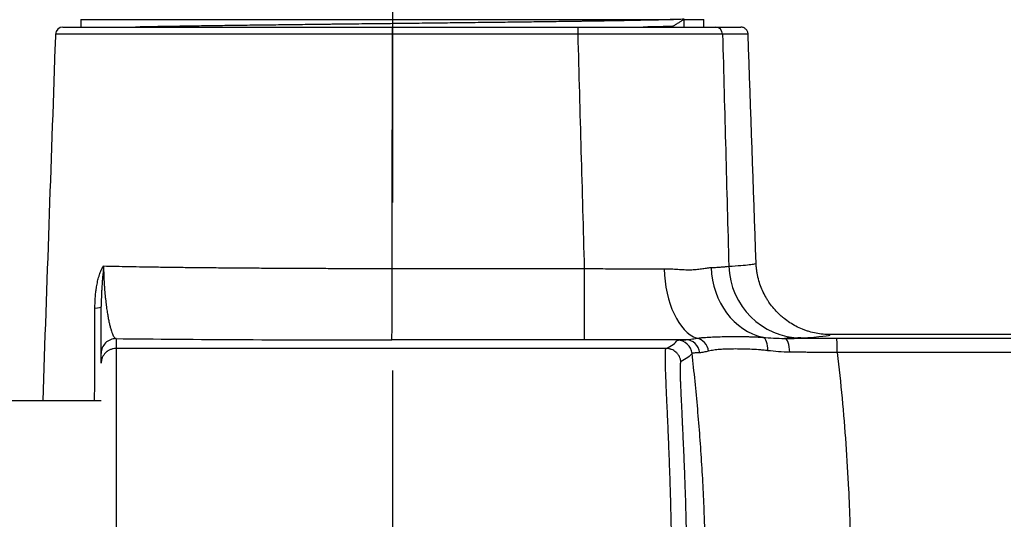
# Model space of a CAD drawing. Extents: x 8886 to 9306, y -19565 to -18971.
# Drawn here: x 9158.68 to 9208.41, y -19375.46 to -19350.18 of the extents above; entities that cross this region are included whole.
import ezdxf

# ---------------------------------------------------------------- set-up
doc = ezdxf.new("R2010")
doc.units = 0
doc.header["$MEASUREMENT"] = 0
doc.linetypes.add('CENTER', pattern=[47.5, 22, -8.5, 8.5, -8.5])
doc.linetypes.add('HIDDEN2', pattern=[4.7625, 3.175, -1.5875])
doc.layers.get('DEFPOINTS').update_dxf_attribs({"linetype": 'CONTINUOUS'})
doc.layers.add('1', color=4, linetype='HIDDEN2', lineweight=13)
doc.layers.add('5', color=2, linetype='CONTINUOUS', lineweight=9)
doc.styles.get("Standard").update_dxf_attribs({"font": ''})
doc.styles.get('Standard').set_extended_font_data('Gulim')
doc.dimstyles.new('STANDARD$0', dxfattribs={"dimtxt": 3.5, "dimasz": 2.5, "dimexe": 0.7, "dimexo": 0.7, "dimgap": 0.5, "dimtad": 3, "dimdec": 4, "dimdsep": 46, "dimtxsty": 'Standard', "dimcen": 0, "dimclrd": 2, "dimclre": 2, "dimclrt": 4, "dimadec": 0, "dimazin": 0, "dimtp": 0.2, "dimtm": 0.1, "dimtfac": 0.5, "dimtdec": 4, "dimtmove": 1, "dimatfit": 3, "dimfxl": 1, "dimtolj": 1, "dimarcsym": 0})

# ---------------------------------------------------------------- blocks, each defined once
blk = doc.blocks.new('*D20')
at = {"layer": '5', "color": 2, "lineweight": -2, "transparency": 16777216}
for p, q in [((9245.681, -19319.042), (9152.453, -19319.042)), ((9153.153, -19324.042), (9153.153, -19387.654)), ((9159.106, -19392.654), (9152.453, -19392.654))]:
    blk.add_line(p, q, dxfattribs=at)
at = {"layer": '5', "color": 2, "transparency": 16777216}
for points in [[(9152.32, -19324.042), (9153.986, -19324.042), (9153.153, -19319.042)], [(9152.32, -19387.654), (9153.986, -19387.654), (9153.153, -19392.654)]]:
    blk.add_solid(points, dxfattribs=at)
at = {"layer": 'DEFPOINTS', "color": 0, "transparency": 16777216}
for p in [(9246.381, -19319.042), (9153.153, -19392.654), (9159.806, -19392.654)]:
    blk.add_point(p, dxfattribs=at)
at = {"layer": '5', "color": 4, "transparency": 16777216, "insert": (9148.646, -19351.039), "char_height": 5, "attachment_point": 5, "rotation": 90, "bg_fill": 3, "box_fill_scale": 1.25, "bg_fill_color": 256, "bg_fill_true_color": 13158600, "bg_fill_transparency": 0}
blk.add_mtext('\\A1;98.2', dxfattribs=at)

msp = doc.modelspace()

# ---------------------------------------------------------------- linework, layer by layer
at = {"layer": '1', "color": 1, "linetype": 'CENTER', "lineweight": 13}
msp.add_line((9177.52, -19337.434), (9177.52, -19420.871), dxfattribs=at)
at = {"layer": '1', "color": 7, "linetype": 'Continuous', "lineweight": 18}
for p, q in [((9161.762, -19350.184), (9191.561, -19350.184)), ((9161.77, -19350.184), (9161.77, -19350.559)), ((9192.27, -19350.184), (9192.262, -19350.184)), ((9192.262, -19350.184), (9192.262, -19350.559)), ((9192.27, -19350.184), (9193.277, -19350.184)), ((9193.27, -19350.559), (9193.27, -19350.184)), ((9160.861, -19350.559), (9177.522, -19350.559)), ((9177.522, -19350.559), (9186.91, -19350.559)), ((9193.852, -19350.559), (9195.133, -19350.559)), ((9222.107, -19366.114), (9199.659, -19366.114)), ((9162.798, -19367.566), (9162.798, -19367.068)), ((9191.364, -19366.816), (9163.548, -19366.816)), ((9162.798, -19369.469), (9157.998, -19369.469))]:
    msp.add_line(p, q, dxfattribs=at)
at = {"layer": '1', "color": 1, "linetype": 'Continuous', "lineweight": 13}
for p, q in [((9186.91, -19350.921), (9186.91, -19350.559)), ((9177.52, -19350.921), (9160.487, -19350.921)), ((9186.91, -19350.921), (9177.52, -19350.921)), ((9195.508, -19350.921), (9194.217, -19350.921)), ((9177.517, -19362.768), (9187.239, -19362.768)), ((9187.239, -19366.386), (9187.239, -19362.768)), ((9163.548, -19366.318), (9163.548, -19366.816)), ((9187.239, -19366.386), (9177.493, -19366.386)), ((9163.548, -19366.816), (9163.548, -19391.952))]:
    msp.add_line(p, q, dxfattribs=at)
at = {"layer": '1', "color": 7, "linetype": 'Continuous', "lineweight": 18}
msp.add_ellipse((9160.861, -19350.934), major_axis=(0, 0.375), ratio=1, start_param=0, end_param=1.53589, dxfattribs=at)
at = {"layer": '1', "color": 1, "linetype": 'Continuous', "lineweight": 13}
for centre, major_axis, ratio, start_param, end_param in [((9193.852, -19350.934), (0, -0.375), 0.974866, 1.605703, 3.141593), ((9198.178, -19362.527), (-0.202, 3.745), 0.973217, 1.553215, 3.086179), ((9193.27, -19362.614), (-0.03, 3.75), 0.536631, 1.610713, 2.951268), ((9196.83, -19362.568), (-0.078, 3.749), 0.853418, 1.594765, 2.937446), ((9160.548, -19364.699), (-2.25, 0), 0.068341, 2.605636, 3.141593), ((9144.173, -19366.114), (-55.486, 0), 0.012733, 2.909956, 3.141173), ((9163.548, -19367.068), (0.75, 0), 0.999919, 1.570796, 3.141593), ((9177.751, -19366.114), (-21.416, 0), 0.012733, 0.845705, 1.558775), ((9191.93, -19367.153), (0.6, -0.45), 0.999873, 0.756591, 2.213793), ((9192.354, -19367.121), (0.028, -0.749), 0.948129, 1.653425, 3.101529), ((9192.849, -19367.037), (0.165, -0.732), 0.887136, 1.492019, 2.788406), ((9196.143, -19366.99), (-0.072, -0.747), 0.477808, 1.700321, 3.021012), ((9197.356, -19367.056), (0.003, -0.75), 0.340781, 1.635709, 3.128049), ((9199.995, -19367.049), (0, -0.75), 0.023734, 1.600951, 3.128856)]:
    msp.add_ellipse(centre, major_axis=major_axis, ratio=ratio, start_param=start_param, end_param=end_param, dxfattribs=at)
at = {"layer": '1', "color": 7, "linetype": 'Continuous', "lineweight": 18}
for points, knots in [([(9191.734, -19350.184), (9191.566, -19350.189), (9191.385, -19350.193), (9191.096, -19350.2), (9190.996, -19350.202), (9190.842, -19350.205), (9190.79, -19350.206), (9190.684, -19350.208), (9190.63, -19350.209), (9190.358, -19350.215), (9190.13, -19350.22), (9189.653, -19350.229), (9189.404, -19350.233), (9188.886, -19350.242), (9188.617, -19350.246), (9188.057, -19350.255), (9187.767, -19350.259), (9187.391, -19350.264), (9187.315, -19350.265), (9187.162, -19350.268), (9187.084, -19350.269), (9186.851, -19350.272), (9186.694, -19350.274), (9186.218, -19350.281), (9185.894, -19350.285), (9185.233, -19350.294), (9184.896, -19350.299), (9184.208, -19350.308), (9183.858, -19350.312), (9183.322, -19350.319), (9183.142, -19350.321), (9182.869, -19350.324), (9182.732, -19350.325), (9182.594, -19350.327), (9182.502, -19350.328), (9182.456, -19350.329), (9182.039, -19350.334), (9181.667, -19350.338), (9180.917, -19350.347), (9180.164, -19350.355), (9179.402, -19350.364), (9178.636, -19350.373), (9178.251, -19350.378), (9177.67, -19350.384), (9177.476, -19350.387), (9177.233, -19350.389), (9177.184, -19350.39), (9177.087, -19350.391), (9176.941, -19350.393), (9176.795, -19350.394), (9176.31, -19350.4), (9175.923, -19350.404), (9175.345, -19350.41), (9175.153, -19350.413), (9174.865, -19350.416), (9174.769, -19350.417), (9174.625, -19350.419), (9174.577, -19350.419), (9174.482, -19350.42), (9174.052, -19350.425), (9173.63, -19350.43), (9172.887, -19350.439), (9172.521, -19350.444), (9171.799, -19350.453), (9171.443, -19350.457), (9170.74, -19350.466), (9170.393, -19350.47), (9169.966, -19350.475), (9169.881, -19350.476), (9169.711, -19350.478), (9169.627, -19350.48), (9169.375, -19350.483), (9169.21, -19350.485), (9168.72, -19350.492), (9168.403, -19350.496), (9167.787, -19350.505), (9167.488, -19350.51), (9166.907, -19350.518), (9166.626, -19350.523), (9166.218, -19350.529), (9166.084, -19350.531), (9165.887, -19350.535), (9165.821, -19350.536), (9165.692, -19350.538), (9165.628, -19350.539), (9165.311, -19350.544), (9165.07, -19350.549), (9164.734, -19350.555), (9164.63, -19350.557), (9164.528, -19350.559)], [0, 0, 0, 0, 0.035127, 0.035127, 0.052691, 0.052691, 0.061473, 0.061473, 0.070254, 0.070254, 0.105381, 0.105381, 0.140509, 0.140509, 0.175636, 0.175636, 0.210763, 0.210763, 0.219545, 0.219545, 0.228327, 0.228327, 0.24589, 0.24589, 0.281017, 0.281017, 0.316144, 0.316144, 0.351272, 0.351272, 0.368835, 0.368835, 0.377617, 0.382008, 0.382008, 0.386399, 0.386399, 0.421526, 0.421526, 0.456653, 0.49178, 0.49178, 0.526907, 0.526907, 0.544471, 0.544471, 0.548862, 0.548862, 0.553253, 0.562035, 0.562035, 0.597162, 0.597162, 0.614725, 0.614725, 0.623507, 0.623507, 0.627898, 0.627898, 0.632289, 0.667416, 0.667416, 0.702543, 0.702543, 0.73767, 0.73767, 0.772798, 0.772798, 0.781579, 0.781579, 0.790361, 0.790361, 0.807925, 0.807925, 0.843052, 0.843052, 0.878179, 0.878179, 0.913306, 0.913306, 0.93087, 0.93087, 0.939652, 0.939652, 0.948433, 0.948433, 0.98356, 0.98356, 1, 1, 1, 1]), ([(9177.52, -19350.921), (9177.52, -19350.897), (9177.52, -19350.873), (9177.52, -19350.838), (9177.52, -19350.827), (9177.52, -19350.804), (9177.52, -19350.793), (9177.52, -19350.76), (9177.52, -19350.739), (9177.52, -19350.71), (9177.52, -19350.7), (9177.52, -19350.682), (9177.52, -19350.673), (9177.52, -19350.648), (9177.521, -19350.633), (9177.521, -19350.613), (9177.521, -19350.607), (9177.521, -19350.596), (9177.521, -19350.591), (9177.521, -19350.578), (9177.521, -19350.571), (9177.522, -19350.564), (9177.522, -19350.562), (9177.522, -19350.56), (9177.522, -19350.559), (9177.522, -19350.559)], [0, 0, 0, 0, 0.125, 0.125, 0.1875, 0.1875, 0.25, 0.25, 0.375, 0.375, 0.4375, 0.4375, 0.5, 0.5, 0.625, 0.625, 0.6875, 0.6875, 0.75, 0.75, 0.875, 0.875, 0.9375, 0.9375, 1, 1, 1, 1]), ([(9186.91, -19350.559), (9187.112, -19350.559), (9187.312, -19350.559), (9187.709, -19350.559), (9188.104, -19350.559), (9188.493, -19350.559), (9188.88, -19350.559), (9189.071, -19350.559), (9189.357, -19350.559), (9189.451, -19350.559), (9189.637, -19350.559), (9189.729, -19350.559), (9190.002, -19350.559), (9190.358, -19350.559), (9190.698, -19350.559), (9191.03, -19350.559), (9191.191, -19350.559), (9191.388, -19350.559), (9191.428, -19350.559), (9191.505, -19350.559), (9191.619, -19350.559), (9191.73, -19350.559), (9191.948, -19350.559), (9192.225, -19350.559), (9192.478, -19350.559), (9192.718, -19350.559), (9192.831, -19350.559), (9192.965, -19350.559), (9192.992, -19350.559), (9193.043, -19350.559), (9193.119, -19350.559), (9193.191, -19350.559), (9193.328, -19350.559), (9193.496, -19350.559), (9193.633, -19350.559), (9193.754, -19350.559), (9193.807, -19350.559), (9193.852, -19350.559)], [0, 0, 0, 0, 0.0625, 0.0625, 0.125, 0.1875, 0.1875, 0.25, 0.25, 0.28125, 0.28125, 0.3125, 0.3125, 0.375, 0.4375, 0.4375, 0.5, 0.5, 0.515625, 0.515625, 0.53125, 0.5625, 0.5625, 0.625, 0.6875, 0.6875, 0.75, 0.75, 0.765625, 0.765625, 0.78125, 0.8125, 0.8125, 0.875, 0.9375, 0.9375, 1, 1, 1, 1]), ([(9191.692, -19350.521), (9191.621, -19350.523), (9191.546, -19350.526), (9191.428, -19350.529), (9191.388, -19350.53), (9191.305, -19350.533), (9191.263, -19350.534), (9191.048, -19350.54), (9190.863, -19350.544), (9190.518, -19350.552), (9190.364, -19350.556), (9190.202, -19350.559)], [0, 0, 0, 0, 0.182482, 0.182482, 0.273723, 0.273723, 0.364964, 0.364964, 0.729927, 0.729927, 1, 1, 1, 1]), ([(9195.508, -19350.921), (9195.507, -19350.897), (9195.504, -19350.873), (9195.493, -19350.827), (9195.485, -19350.804), (9195.466, -19350.76), (9195.454, -19350.739), (9195.426, -19350.7), (9195.411, -19350.681), (9195.376, -19350.648), (9195.357, -19350.633), (9195.317, -19350.607), (9195.296, -19350.596), (9195.251, -19350.578), (9195.228, -19350.571), (9195.181, -19350.562), (9195.157, -19350.559), (9195.133, -19350.559)], [0, 0, 0, 0, 0.125, 0.125, 0.25, 0.25, 0.375, 0.375, 0.5, 0.5, 0.625, 0.625, 0.75, 0.75, 0.875, 0.875, 1, 1, 1, 1]), ([(9160.487, -19350.921), (9160.478, -19351.161), (9160.47, -19351.4), (9160.254, -19357.583), (9160.047, -19363.526), (9159.839, -19369.469)], [0, 0, 0, 0, 0.038713, 0.038713, 1, 1, 1, 1]), ([(9199.659, -19366.114), (9199.538, -19366.114), (9199.418, -19366.108), (9199.18, -19366.085), (9198.944, -19366.051), (9198.711, -19365.994), (9198.538, -19365.943), (9198.481, -19365.925), (9198.367, -19365.885), (9198.31, -19365.864), (9198.143, -19365.796), (9197.926, -19365.696), (9197.72, -19365.576), (9197.519, -19365.446), (9197.421, -19365.375), (9197.303, -19365.281), (9197.279, -19365.262), (9197.233, -19365.224), (9197.164, -19365.165), (9197.098, -19365.104), (9196.969, -19364.979), (9196.805, -19364.805), (9196.659, -19364.616), (9196.555, -19364.469), (9196.522, -19364.419), (9196.473, -19364.342), (9196.457, -19364.316), (9196.426, -19364.265), (9196.411, -19364.238), (9196.337, -19364.108), (9196.229, -19363.894), (9196.143, -19363.672), (9196.067, -19363.445), (9196.034, -19363.329), (9196, -19363.182), (9195.993, -19363.152), (9195.981, -19363.093), (9195.964, -19363.004), (9195.94, -19362.855), (9195.927, -19362.735), (9195.92, -19362.645), (9195.917, -19362.607), (9195.915, -19362.57), (9195.914, -19362.554), (9195.914, -19362.547), (9195.913, -19362.525), (9195.912, -19362.51), (9195.912, -19362.495)], [0, 0, 0, 0, 0.0625, 0.0625, 0.125, 0.1875, 0.1875, 0.21875, 0.21875, 0.25, 0.25, 0.3125, 0.375, 0.375, 0.4375, 0.4375, 0.453125, 0.453125, 0.46875, 0.5, 0.5, 0.5625, 0.625, 0.625, 0.65625, 0.65625, 0.671875, 0.671875, 0.6875, 0.6875, 0.75, 0.8125, 0.8125, 0.875, 0.875, 0.890625, 0.890625, 0.90625, 0.9375, 0.96875, 0.96875, 0.984375, 0.988281, 0.988281, 0.992187, 0.992187, 1, 1, 1, 1]), ([(9177.493, -19366.386), (9177.493, -19366.386), (9177.494, -19366.385), (9177.494, -19366.384), (9177.494, -19366.384), (9177.494, -19366.384), (9177.494, -19366.383), (9177.494, -19366.382), (9177.494, -19366.381), (9177.495, -19366.376), (9177.495, -19366.366), (9177.496, -19366.347), (9177.497, -19366.331), (9177.497, -19366.321), (9177.497, -19366.315), (9177.498, -19366.285), (9177.499, -19366.255), (9177.5, -19366.185), (9177.502, -19366.105), (9177.503, -19366.003), (9177.504, -19365.933), (9177.504, -19365.919), (9177.504, -19365.889), (9177.505, -19365.874), (9177.505, -19365.828), (9177.505, -19365.796), (9177.506, -19365.698), (9177.508, -19365.558), (9177.509, -19365.4), (9177.51, -19365.276), (9177.51, -19365.212), (9177.51, -19365.145), (9177.511, -19365.1), (9177.511, -19365.078), (9177.511, -19364.963), (9177.512, -19364.869), (9177.513, -19364.674), (9177.514, -19364.473), (9177.514, -19364.26), (9177.515, -19364.124), (9177.515, -19364.096), (9177.515, -19364.041), (9177.515, -19364.013), (9177.515, -19363.929), (9177.515, -19363.873), (9177.516, -19363.703), (9177.516, -19363.475), (9177.516, -19363.242), (9177.517, -19363.006), (9177.517, -19362.888), (9177.517, -19362.768)], [0, 0, 0, 0, 0.015625, 0.015625, 0.017578, 0.017578, 0.019531, 0.023437, 0.03125, 0.03125, 0.0625, 0.09375, 0.109375, 0.109375, 0.125, 0.125, 0.1875, 0.1875, 0.25, 0.3125, 0.3125, 0.328125, 0.328125, 0.34375, 0.34375, 0.375, 0.375, 0.4375, 0.5, 0.5, 0.53125, 0.546875, 0.546875, 0.5625, 0.5625, 0.625, 0.625, 0.6875, 0.75, 0.75, 0.765625, 0.765625, 0.78125, 0.78125, 0.8125, 0.8125, 0.875, 0.9375, 0.9375, 1, 1, 1, 1]), ([(9162.798, -19367.068), (9162.798, -19367.064), (9162.798, -19367.048), (9162.798, -19366.989), (9162.798, -19366.906), (9162.798, -19366.777), (9162.798, -19366.662), (9162.798, -19366.621), (9162.798, -19366.555), (9162.798, -19366.532), (9162.798, -19366.485), (9162.798, -19366.461), (9162.798, -19366.337), (9162.798, -19366.227), (9162.798, -19366.047), (9162.798, -19365.984), (9162.798, -19365.853), (9162.798, -19365.784), (9162.798, -19365.642), (9162.798, -19365.567), (9162.798, -19365.412), (9162.798, -19365.331), (9162.798, -19365.205), (9162.798, -19365.162), (9162.798, -19365.096), (9162.798, -19365.074), (9162.798, -19365.029), (9162.798, -19365.006), (9162.798, -19364.892), (9162.798, -19364.797), (9162.798, -19364.699)], [0, 0, 0, 0, 0.125, 0.125, 0.25, 0.375, 0.375, 0.4375, 0.4375, 0.46875, 0.46875, 0.5, 0.5, 0.625, 0.625, 0.6875, 0.6875, 0.75, 0.75, 0.8125, 0.8125, 0.875, 0.875, 0.90625, 0.90625, 0.921875, 0.921875, 0.9375, 0.9375, 1, 1, 1, 1]), ([(9199.995, -19366.299), (9206.493, -19366.297), (9212.991, -19366.295), (9225.987, -19366.292), (9232.485, -19366.29), (9242.232, -19366.287), (9245.481, -19366.286), (9250.355, -19366.284), (9251.979, -19366.284), (9254.01, -19366.283), (9254.416, -19366.283), (9255.025, -19366.283), (9255.228, -19366.283), (9255.634, -19366.283), (9256.04, -19366.282), (9256.548, -19366.282), (9256.853, -19366.282), (9257.056, -19366.282), (9257.157, -19366.282), (9257.665, -19366.282), (9258.071, -19366.282), (9258.679, -19366.281), (9258.882, -19366.281), (9259.185, -19366.281), (9259.287, -19366.281), (9259.489, -19366.28), (9259.59, -19366.28), (9259.893, -19366.279), (9260.095, -19366.279), (9260.398, -19366.278), (9260.499, -19366.278), (9260.699, -19366.277), (9260.799, -19366.277), (9261.097, -19366.276), (9261.294, -19366.275), (9261.685, -19366.274), (9261.878, -19366.273), (9262.453, -19366.27), (9262.83, -19366.268), (9263.569, -19366.264), (9263.931, -19366.261), (9264.331, -19366.258), (9264.375, -19366.258), (9264.464, -19366.257), (9264.508, -19366.257), (9264.639, -19366.256), (9264.9, -19366.254), (9265.153, -19366.252), (9265.65, -19366.247), (9265.968, -19366.244), (9266.579, -19366.237), (9266.872, -19366.233), (9267.292, -19366.228), (9267.428, -19366.226), (9267.629, -19366.223), (9267.695, -19366.222), (9267.793, -19366.22), (9267.825, -19366.22), (9267.889, -19366.219), (9268.176, -19366.214), (9268.442, -19366.209), (9268.882, -19366.2), (9269.087, -19366.196), (9269.463, -19366.187), (9269.634, -19366.182), (9269.828, -19366.176), (9269.884, -19366.174), (9269.938, -19366.172), (9269.974, -19366.171), (9269.991, -19366.17), (9270.077, -19366.167), (9270.14, -19366.165), (9270.317, -19366.157), (9270.514, -19366.147), (9270.636, -19366.137), (9270.697, -19366.129), (9270.712, -19366.127), (9270.724, -19366.125)], [0, 0, 0, 0, 0.252119, 0.252119, 0.504239, 0.504239, 0.630298, 0.630298, 0.693328, 0.693328, 0.709086, 0.709086, 0.716965, 0.716965, 0.724843, 0.732722, 0.736661, 0.736661, 0.740601, 0.740601, 0.756358, 0.756358, 0.764237, 0.764237, 0.768176, 0.768176, 0.772116, 0.772116, 0.779994, 0.779994, 0.783934, 0.783934, 0.787873, 0.787873, 0.795752, 0.795752, 0.803631, 0.803631, 0.819388, 0.819388, 0.835145, 0.835145, 0.837115, 0.837115, 0.839085, 0.839085, 0.843024, 0.850903, 0.850903, 0.86666, 0.86666, 0.882418, 0.882418, 0.890297, 0.890297, 0.894236, 0.894236, 0.896206, 0.896206, 0.898175, 0.913933, 0.913933, 0.92969, 0.92969, 0.945448, 0.945448, 0.949387, 0.951357, 0.951357, 0.953326, 0.953326, 0.961205, 0.961205, 0.976963, 0.99272, 0.99272, 1, 1, 1, 1]), ([(9192.354, -19366.371), (9191.962, -19366.373), (9191.558, -19366.376), (9191.089, -19366.378), (9191.036, -19366.378), (9190.931, -19366.379), (9190.879, -19366.379), (9190.72, -19366.379), (9190.614, -19366.38), (9190.295, -19366.381), (9190.081, -19366.382), (9189.437, -19366.384), (9189.003, -19366.385), (9188.127, -19366.386), (9187.685, -19366.386), (9187.239, -19366.386)], [0, 0, 0, 0, 0.25, 0.25, 0.28125, 0.28125, 0.3125, 0.3125, 0.375, 0.375, 0.5, 0.5, 0.75, 0.75, 1, 1, 1, 1]), ([(9196.257, -19366.253), (9196.433, -19366.268), (9196.612, -19366.282), (9196.978, -19366.301), (9197.165, -19366.307), (9197.356, -19366.306)], [0, 0, 0, 0, 0.5, 0.5, 1, 1, 1, 1]), ([(9197.356, -19366.306), (9197.569, -19366.305), (9197.784, -19366.304), (9198.217, -19366.302), (9198.654, -19366.301), (9199.097, -19366.3), (9199.544, -19366.3), (9199.769, -19366.299), (9199.995, -19366.299)], [0, 0, 0, 0, 0.25, 0.25, 0.5, 0.75, 0.75, 1, 1, 1, 1]), ([(9163.548, -19366.816), (9163.498, -19366.816), (9163.449, -19366.821), (9163.378, -19366.835), (9163.354, -19366.841), (9163.307, -19366.855), (9163.283, -19366.864), (9163.215, -19366.892), (9163.172, -19366.915), (9163.121, -19366.949), (9163.111, -19366.956), (9163.091, -19366.971), (9163.082, -19366.978), (9163.053, -19367.002), (9163.035, -19367.018), (9162.983, -19367.07), (9162.952, -19367.108), (9162.917, -19367.159), (9162.911, -19367.17), (9162.898, -19367.191), (9162.88, -19367.223), (9162.854, -19367.278), (9162.837, -19367.324), (9162.827, -19367.359), (9162.823, -19367.371), (9162.817, -19367.395), (9162.815, -19367.407), (9162.807, -19367.444), (9162.804, -19367.468), (9162.801, -19367.499), (9162.8, -19367.505), (9162.799, -19367.517), (9162.799, -19367.523), (9162.798, -19367.542), (9162.798, -19367.554), (9162.798, -19367.566)], [0, 0, 0, 0, 0.125, 0.125, 0.1875, 0.1875, 0.25, 0.25, 0.375, 0.375, 0.40625, 0.40625, 0.4375, 0.4375, 0.5, 0.5, 0.625, 0.625, 0.65625, 0.65625, 0.6875, 0.75, 0.8125, 0.8125, 0.84375, 0.84375, 0.875, 0.875, 0.9375, 0.9375, 0.953125, 0.953125, 0.96875, 0.96875, 1, 1, 1, 1]), ([(9192.109, -19367.484), (9192.108, -19367.473), (9192.106, -19367.462), (9192.103, -19367.439), (9192.101, -19367.428), (9192.096, -19367.405), (9192.094, -19367.394), (9192.088, -19367.372), (9192.085, -19367.361), (9192.069, -19367.306), (9192.052, -19367.264), (9192.026, -19367.213), (9192.02, -19367.203), (9192.009, -19367.183), (9192.003, -19367.173), (9191.984, -19367.144), (9191.971, -19367.126), (9191.929, -19367.072), (9191.898, -19367.038), (9191.856, -19367), (9191.847, -19366.993), (9191.829, -19366.978), (9191.82, -19366.971), (9191.793, -19366.95), (9191.774, -19366.938), (9191.716, -19366.902), (9191.675, -19366.882), (9191.621, -19366.862), (9191.61, -19366.858), (9191.589, -19366.851), (9191.578, -19366.847), (9191.545, -19366.838), (9191.523, -19366.833), (9191.456, -19366.82), (9191.41, -19366.816), (9191.364, -19366.816)], [0, 0, 0, 0, 0.03125, 0.03125, 0.0625, 0.0625, 0.09375, 0.09375, 0.125, 0.125, 0.25, 0.25, 0.28125, 0.28125, 0.3125, 0.3125, 0.375, 0.375, 0.5, 0.5, 0.53125, 0.53125, 0.5625, 0.5625, 0.625, 0.625, 0.75, 0.75, 0.78125, 0.78125, 0.8125, 0.8125, 0.875, 0.875, 1, 1, 1, 1])]:
    msp.add_open_spline(points, degree=3, knots=knots, dxfattribs=at)
for points, degree in [([(9192.27, -19350.165), (9192.167, -19350.168), (9191.946, -19350.175), (9191.694, -19350.181), (9191.561, -19350.184)], 3), ([(9191.561, -19350.184), (9191.62, -19350.184), (9191.678, -19350.184), (9191.734, -19350.184)], 3), ([(9191.692, -19350.521), (9192.27, -19350.165)], 1), ([(9177.517, -19362.768), (9177.518, -19358.819), (9177.519, -19354.87), (9177.52, -19350.921)], 3), ([(9195.912, -19362.495), (9195.777, -19358.637), (9195.642, -19354.779), (9195.508, -19350.921)], 3), ([(9191.364, -19366.816), (9191.364, -19366.816), (9191.364, -19366.816), (9191.364, -19366.816)], 3)]:
    msp.add_open_spline(points, degree=degree, dxfattribs=at)
at = {"layer": '1', "color": 1, "linetype": 'Continuous', "lineweight": 13}
for points, knots in [([(9194.217, -19350.921), (9194.17, -19350.921), (9194.114, -19350.921), (9193.987, -19350.92), (9193.843, -19350.92), (9193.667, -19350.919), (9193.523, -19350.919), (9193.473, -19350.919), (9193.395, -19350.919), (9193.368, -19350.919), (9193.314, -19350.919), (9193.286, -19350.919), (9193.145, -19350.918), (9193.026, -19350.918), (9192.774, -19350.918), (9192.509, -19350.918), (9192.217, -19350.918), (9191.989, -19350.918), (9191.911, -19350.918), (9191.752, -19350.918), (9191.671, -19350.918), (9191.423, -19350.918), (9191.253, -19350.918), (9190.905, -19350.918), (9190.548, -19350.918), (9190.174, -19350.918), (9189.791, -19350.918), (9189.596, -19350.918), (9189.196, -19350.919), (9188.994, -19350.919), (9188.737, -19350.919), (9188.686, -19350.919), (9188.583, -19350.919), (9188.428, -19350.919), (9188.273, -19350.92), (9187.961, -19350.92), (9187.544, -19350.92), (9187.122, -19350.921), (9186.91, -19350.921)], [0, 0, 0, 0, 0.0625, 0.0625, 0.125, 0.1875, 0.1875, 0.21875, 0.21875, 0.234375, 0.234375, 0.25, 0.25, 0.3125, 0.3125, 0.375, 0.4375, 0.4375, 0.46875, 0.46875, 0.5, 0.5, 0.5625, 0.5625, 0.625, 0.6875, 0.6875, 0.75, 0.75, 0.8125, 0.8125, 0.828125, 0.828125, 0.84375, 0.875, 0.875, 0.9375, 1, 1, 1, 1]), ([(9162.482, -19364.778), (9162.482, -19364.681), (9162.484, -19364.584), (9162.492, -19364.39), (9162.498, -19364.294), (9162.513, -19364.102), (9162.522, -19364.006), (9162.537, -19363.886), (9162.54, -19363.862), (9162.547, -19363.815), (9162.55, -19363.791), (9162.561, -19363.72), (9162.569, -19363.673), (9162.593, -19363.533), (9162.612, -19363.442), (9162.645, -19363.308), (9162.657, -19363.263), (9162.675, -19363.198), (9162.682, -19363.176), (9162.695, -19363.133), (9162.702, -19363.112), (9162.737, -19363.006), (9162.768, -19362.926), (9162.82, -19362.813), (9162.838, -19362.777), (9162.867, -19362.725), (9162.882, -19362.7), (9162.9, -19362.671), (9162.909, -19362.657), (9162.913, -19362.651), (9162.915, -19362.648), (9162.916, -19362.647), (9162.917, -19362.645), (9162.918, -19362.644), (9162.919, -19362.643)], [0, 0, 0, 0, 0.125, 0.125, 0.25, 0.25, 0.375, 0.375, 0.40625, 0.40625, 0.4375, 0.4375, 0.5, 0.5, 0.625, 0.625, 0.6875, 0.6875, 0.71875, 0.71875, 0.75, 0.75, 0.875, 0.875, 0.9375, 0.9375, 0.96875, 0.984375, 0.992188, 0.996094, 0.996094, 0.998047, 0.998047, 1, 1, 1, 1]), ([(9162.919, -19362.643), (9162.918, -19362.649), (9162.918, -19362.654), (9162.917, -19362.666), (9162.915, -19362.683), (9162.912, -19362.722), (9162.909, -19362.756), (9162.903, -19362.824), (9162.899, -19362.869), (9162.888, -19363.004), (9162.88, -19363.094), (9162.868, -19363.228), (9162.865, -19363.273), (9162.857, -19363.362), (9162.854, -19363.406), (9162.843, -19363.539), (9162.837, -19363.627), (9162.826, -19363.8), (9162.821, -19363.885), (9162.814, -19364.013), (9162.812, -19364.055), (9162.809, -19364.138), (9162.807, -19364.18), (9162.8, -19364.385), (9162.798, -19364.545), (9162.798, -19364.699)], [0, 0, 0, 0, 0.007812, 0.007812, 0.015625, 0.03125, 0.0625, 0.0625, 0.125, 0.125, 0.25, 0.25, 0.3125, 0.3125, 0.375, 0.375, 0.5, 0.5, 0.625, 0.625, 0.6875, 0.6875, 0.75, 0.75, 1, 1, 1, 1]), ([(9162.919, -19362.643), (9163.117, -19362.648), (9163.53, -19362.657), (9164.199, -19362.67), (9164.918, -19362.683), (9165.686, -19362.694), (9166.231, -19362.702), (9166.582, -19362.706), (9166.653, -19362.707), (9166.76, -19362.709), (9166.796, -19362.709), (9166.868, -19362.71), (9167.047, -19362.712), (9167.229, -19362.714), (9167.67, -19362.719), (9168.268, -19362.725), (9169.198, -19362.734), (9170.159, -19362.741), (9170.821, -19362.746), (9171.326, -19362.749), (9171.58, -19362.751), (9171.838, -19362.752), (9172.01, -19362.753), (9172.097, -19362.753), (9172.529, -19362.756), (9172.877, -19362.757), (9173.577, -19362.76), (9174.28, -19362.763), (9175.347, -19362.765), (9176.066, -19362.767), (9176.788, -19362.767), (9177.152, -19362.768), (9177.517, -19362.768)], [0, 0, 0, 0, 0.0625, 0.125, 0.1875, 0.25, 0.3125, 0.3125, 0.328125, 0.328125, 0.335937, 0.335937, 0.34375, 0.375, 0.375, 0.4375, 0.5, 0.5625, 0.625, 0.625, 0.65625, 0.671875, 0.671875, 0.6875, 0.6875, 0.75, 0.75, 0.8125, 0.875, 0.9375, 0.9375, 1, 1, 1, 1]), ([(9162.919, -19362.643), (9162.919, -19362.727), (9162.921, -19362.809), (9162.923, -19362.931), (9162.925, -19362.991), (9162.927, -19363.051), (9162.928, -19363.091), (9162.929, -19363.111), (9162.932, -19363.209), (9162.936, -19363.285), (9162.943, -19363.432), (9162.947, -19363.504), (9162.956, -19363.644), (9162.96, -19363.712), (9162.968, -19363.812), (9162.97, -19363.844), (9162.976, -19363.909), (9162.978, -19363.941), (9162.986, -19364.036), (9162.992, -19364.096), (9163.004, -19364.215), (9163.01, -19364.272), (9163.028, -19364.439), (9163.041, -19364.545), (9163.057, -19364.67), (9163.061, -19364.695), (9163.068, -19364.744), (9163.078, -19364.816), (9163.088, -19364.885), (9163.109, -19365.018), (9163.123, -19365.102), (9163.152, -19365.262), (9163.166, -19365.337), (9163.196, -19365.479), (9163.211, -19365.545), (9163.241, -19365.671), (9163.256, -19365.73), (9163.279, -19365.813), (9163.287, -19365.84), (9163.299, -19365.878), (9163.302, -19365.891), (9163.31, -19365.915), (9163.33, -19365.975), (9163.349, -19366.029), (9163.38, -19366.106), (9163.411, -19366.174), (9163.441, -19366.226), (9163.472, -19366.268), (9163.487, -19366.285), (9163.517, -19366.309), (9163.533, -19366.316), (9163.548, -19366.318)], [0, 0, 0, 0, 0.03125, 0.03125, 0.046875, 0.054687, 0.054687, 0.0625, 0.0625, 0.09375, 0.09375, 0.125, 0.125, 0.15625, 0.15625, 0.171875, 0.171875, 0.1875, 0.1875, 0.21875, 0.21875, 0.25, 0.25, 0.3125, 0.3125, 0.328125, 0.328125, 0.34375, 0.375, 0.375, 0.4375, 0.4375, 0.5, 0.5, 0.5625, 0.5625, 0.625, 0.625, 0.65625, 0.65625, 0.671875, 0.671875, 0.6875, 0.75, 0.75, 0.8125, 0.875, 0.875, 0.9375, 0.9375, 1, 1, 1, 1]), ([(9193.633, -19362.725), (9193.736, -19362.72), (9193.833, -19362.715), (9194.011, -19362.705), (9194.175, -19362.694), (9194.31, -19362.682), (9194.431, -19362.67), (9194.485, -19362.664), (9194.53, -19362.657)], [0, 0, 0, 0, 0.25, 0.25, 0.5, 0.75, 0.75, 1, 1, 1, 1]), ([(9194.53, -19362.657), (9194.76, -19362.644), (9195.163, -19362.617), (9195.451, -19362.59), (9195.624, -19362.57), (9195.674, -19362.563), (9195.761, -19362.55), (9195.797, -19362.543), (9195.884, -19362.522), (9195.912, -19362.509), (9195.912, -19362.495)], [0, 0, 0, 0, 0.25, 0.5, 0.5, 0.625, 0.625, 0.75, 0.75, 1, 1, 1, 1]), ([(9187.239, -19362.768), (9187.417, -19362.77), (9187.772, -19362.775), (9188.299, -19362.78), (9188.819, -19362.784), (9189.162, -19362.785), (9189.418, -19362.786), (9189.503, -19362.786), (9189.63, -19362.786), (9189.672, -19362.786), (9189.756, -19362.786), (9189.966, -19362.787), (9190.334, -19362.786), (9190.807, -19362.784), (9191.111, -19362.782), (9191.26, -19362.78)], [0, 0, 0, 0, 0.125, 0.25, 0.375, 0.5, 0.5, 0.5625, 0.5625, 0.59375, 0.59375, 0.625, 0.75, 0.875, 1, 1, 1, 1]), ([(9191.26, -19362.78), (9191.381, -19362.779), (9191.499, -19362.783), (9191.73, -19362.796), (9191.843, -19362.804), (9192.064, -19362.819), (9192.172, -19362.826), (9192.33, -19362.832), (9192.434, -19362.835), (9192.586, -19362.834), (9192.685, -19362.83), (9192.782, -19362.824), (9192.83, -19362.821), (9192.971, -19362.808), (9193.061, -19362.796), (9193.235, -19362.772), (9193.319, -19362.759), (9193.48, -19362.737), (9193.558, -19362.728), (9193.633, -19362.725)], [0, 0, 0, 0, 0.125, 0.125, 0.25, 0.25, 0.375, 0.375, 0.4375, 0.5, 0.5625, 0.5625, 0.625, 0.625, 0.75, 0.75, 0.875, 0.875, 1, 1, 1, 1]), ([(9191.93, -19366.403), (9191.932, -19366.4), (9191.943, -19366.397), (9191.98, -19366.392), (9192.035, -19366.387), (9192.122, -19366.381), (9192.225, -19366.376), (9192.285, -19366.373), (9192.354, -19366.371)], [0, 0, 0, 0, 0.25, 0.25, 0.5, 0.75, 0.75, 1, 1, 1, 1]), ([(9192.354, -19366.371), (9192.436, -19366.368), (9192.524, -19366.36), (9192.712, -19366.334), (9192.813, -19366.318), (9192.919, -19366.3)], [0, 0, 0, 0, 0.5, 0.5, 1, 1, 1, 1]), ([(9192.919, -19366.3), (9192.975, -19366.291), (9193.031, -19366.284), (9193.144, -19366.272), (9193.201, -19366.266), (9193.376, -19366.252), (9193.495, -19366.244), (9193.742, -19366.231), (9193.869, -19366.227), (9194.131, -19366.219), (9194.401, -19366.213), (9194.688, -19366.211), (9194.983, -19366.211), (9195.135, -19366.211), (9195.33, -19366.214), (9195.369, -19366.215), (9195.447, -19366.216), (9195.487, -19366.217), (9195.606, -19366.22), (9195.686, -19366.223), (9195.848, -19366.229), (9195.929, -19366.232), (9196.093, -19366.241), (9196.175, -19366.247), (9196.257, -19366.253)], [0, 0, 0, 0, 0.0625, 0.0625, 0.125, 0.125, 0.25, 0.25, 0.375, 0.375, 0.5, 0.625, 0.625, 0.75, 0.75, 0.78125, 0.78125, 0.8125, 0.8125, 0.875, 0.875, 0.9375, 0.9375, 1, 1, 1, 1]), ([(9198.178, -19366.276), (9198.082, -19366.281), (9197.966, -19366.286), (9197.692, -19366.296), (9197.534, -19366.301), (9197.356, -19366.306)], [0, 0, 0, 0, 0.5, 0.5, 1, 1, 1, 1]), ([(9191.364, -19391.952), (9191.353, -19391.953), (9191.345, -19391.932), (9191.337, -19391.881), (9191.335, -19391.87), (9191.333, -19391.844), (9191.329, -19391.803), (9191.327, -19391.75), (9191.323, -19391.629), (9191.323, -19391.529), (9191.325, -19391.291), (9191.328, -19391.153), (9191.335, -19390.917), (9191.338, -19390.833), (9191.342, -19390.723), (9191.343, -19390.7), (9191.344, -19390.655), (9191.347, -19390.586), (9191.35, -19390.514), (9191.359, -19390.271), (9191.368, -19390.06), (9191.388, -19389.605), (9191.399, -19389.361), (9191.423, -19388.841), (9191.435, -19388.565), (9191.461, -19387.978), (9191.474, -19387.673), (9191.5, -19387.039), (9191.513, -19386.71), (9191.539, -19386.03), (9191.551, -19385.678), (9191.566, -19385.224), (9191.57, -19385.086), (9191.575, -19384.947), (9191.578, -19384.854), (9191.579, -19384.807), (9191.586, -19384.573), (9191.591, -19384.385), (9191.607, -19383.814), (9191.616, -19383.428), (9191.632, -19382.645), (9191.639, -19382.248), (9191.648, -19381.644), (9191.65, -19381.442), (9191.654, -19381.136), (9191.655, -19381.033), (9191.656, -19380.828), (9191.657, -19380.725), (9191.661, -19380.209), (9191.664, -19379.384), (9191.661, -19378.559), (9191.657, -19378.043), (9191.656, -19377.94), (9191.655, -19377.735), (9191.652, -19377.427), (9191.648, -19377.123), (9191.639, -19376.519), (9191.632, -19376.123), (9191.616, -19375.34), (9191.607, -19374.954), (9191.591, -19374.383), (9191.586, -19374.194), (9191.579, -19373.96), (9191.578, -19373.913), (9191.575, -19373.82), (9191.57, -19373.681), (9191.566, -19373.544), (9191.551, -19373.09), (9191.539, -19372.738), (9191.513, -19372.058), (9191.5, -19371.729), (9191.481, -19371.254), (9191.474, -19371.098), (9191.461, -19370.793), (9191.454, -19370.643), (9191.435, -19370.203), (9191.423, -19369.927), (9191.399, -19369.407), (9191.388, -19369.163), (9191.368, -19368.708), (9191.359, -19368.497), (9191.35, -19368.254), (9191.347, -19368.183), (9191.344, -19368.114), (9191.343, -19368.068), (9191.342, -19368.046), (9191.338, -19367.935), (9191.335, -19367.851), (9191.328, -19367.615), (9191.325, -19367.477), (9191.323, -19367.239), (9191.323, -19367.14), (9191.327, -19367.019), (9191.328, -19366.984), (9191.332, -19366.938), (9191.333, -19366.924), (9191.335, -19366.899), (9191.337, -19366.887), (9191.345, -19366.836), (9191.353, -19366.816), (9191.364, -19366.816)], [0, 0, 0, 0, 0.03125, 0.03125, 0.039063, 0.039063, 0.046875, 0.0625, 0.0625, 0.09375, 0.09375, 0.125, 0.125, 0.140625, 0.140625, 0.144531, 0.144531, 0.148438, 0.15625, 0.15625, 0.1875, 0.1875, 0.21875, 0.21875, 0.25, 0.25, 0.28125, 0.28125, 0.3125, 0.3125, 0.34375, 0.34375, 0.351563, 0.355469, 0.355469, 0.359375, 0.359375, 0.375, 0.375, 0.40625, 0.40625, 0.4375, 0.4375, 0.453125, 0.453125, 0.460938, 0.460938, 0.46875, 0.46875, 0.5, 0.53125, 0.53125, 0.539063, 0.539063, 0.546875, 0.5625, 0.5625, 0.59375, 0.59375, 0.625, 0.625, 0.640625, 0.640625, 0.644531, 0.644531, 0.648438, 0.65625, 0.65625, 0.6875, 0.6875, 0.71875, 0.71875, 0.734375, 0.734375, 0.75, 0.75, 0.78125, 0.78125, 0.8125, 0.8125, 0.84375, 0.84375, 0.851563, 0.855469, 0.855469, 0.859375, 0.859375, 0.875, 0.875, 0.90625, 0.90625, 0.9375, 0.9375, 0.953125, 0.953125, 0.960938, 0.960938, 0.96875, 0.96875, 1, 1, 1, 1]), ([(9192.675, -19367.068), (9192.624, -19367.137), (9192.551, -19367.207), (9192.362, -19367.345), (9192.246, -19367.415), (9192.109, -19367.484)], [0, 0, 0, 0, 0.5, 0.5, 1, 1, 1, 1]), ([(9193.06, -19367.032), (9192.998, -19367.035), (9192.889, -19367.04), (9192.81, -19367.046), (9192.761, -19367.05), (9192.747, -19367.052), (9192.728, -19367.054), (9192.723, -19367.055), (9192.712, -19367.056), (9192.708, -19367.057), (9192.686, -19367.061), (9192.677, -19367.065), (9192.675, -19367.068)], [0, 0, 0, 0, 0.25, 0.5, 0.5, 0.625, 0.625, 0.6875, 0.6875, 0.75, 0.75, 1, 1, 1, 1]), ([(9192.925, -19389.493), (9192.968, -19389.032), (9193.026, -19388.34), (9193.087, -19387.532), (9193.112, -19387.186), (9193.127, -19386.955), (9193.135, -19386.839), (9193.173, -19386.262), (9193.201, -19385.799), (9193.25, -19384.871), (9193.293, -19383.942), (9193.325, -19383.011), (9193.344, -19382.311), (9193.35, -19382.077), (9193.36, -19381.61), (9193.364, -19381.376), (9193.381, -19380.207), (9193.383, -19379.271), (9193.363, -19377.395), (9193.341, -19376.455), (9193.298, -19375.28), (9193.289, -19375.044), (9193.269, -19374.574), (9193.237, -19373.869), (9193.198, -19373.164), (9193.11, -19371.755), (9193.04, -19370.816), (9192.876, -19368.941), (9192.781, -19368.004), (9192.675, -19367.068)], [0, 0, 0, 0, 0.0625, 0.09375, 0.109375, 0.109375, 0.125, 0.125, 0.1875, 0.1875, 0.25, 0.3125, 0.3125, 0.34375, 0.34375, 0.375, 0.375, 0.5, 0.5, 0.625, 0.625, 0.65625, 0.65625, 0.6875, 0.75, 0.75, 0.875, 0.875, 1, 1, 1, 1]), ([(9193.509, -19366.949), (9193.421, -19366.97), (9193.34, -19366.99), (9193.19, -19367.019), (9193.122, -19367.029), (9193.06, -19367.032)], [0, 0, 0, 0, 0.5, 0.5, 1, 1, 1, 1]), ([(9196.506, -19366.928), (9196.426, -19366.918), (9196.347, -19366.91), (9196.19, -19366.896), (9196.113, -19366.89), (9195.885, -19366.873), (9195.737, -19366.865), (9195.448, -19366.852), (9195.308, -19366.848), (9195.036, -19366.843), (9194.904, -19366.842), (9194.744, -19366.844), (9194.712, -19366.844), (9194.649, -19366.845), (9194.556, -19366.846), (9194.466, -19366.849), (9194.291, -19366.856), (9194.18, -19366.862), (9193.968, -19366.878), (9193.868, -19366.888), (9193.727, -19366.907), (9193.681, -19366.914), (9193.593, -19366.93), (9193.55, -19366.939), (9193.509, -19366.949)], [0, 0, 0, 0, 0.0625, 0.0625, 0.125, 0.125, 0.25, 0.25, 0.375, 0.375, 0.5, 0.5, 0.53125, 0.53125, 0.5625, 0.625, 0.625, 0.75, 0.75, 0.875, 0.875, 0.9375, 0.9375, 1, 1, 1, 1]), ([(9197.611, -19367.006), (9197.42, -19367.005), (9197.232, -19366.996), (9196.864, -19366.968), (9196.683, -19366.949), (9196.506, -19366.928)], [0, 0, 0, 0, 0.5, 0.5, 1, 1, 1, 1]), ([(9200.013, -19367.027), (9199.808, -19367.024), (9199.4, -19367.02), (9198.996, -19367.016), (9198.695, -19367.014), (9198.594, -19367.013), (9198.394, -19367.011), (9198.295, -19367.01), (9197.999, -19367.008), (9197.804, -19367.007), (9197.611, -19367.006)], [0, 0, 0, 0, 0.25, 0.5, 0.5, 0.625, 0.625, 0.75, 0.75, 1, 1, 1, 1]), ([(9271.496, -19366.842), (9271.492, -19366.847), (9271.47, -19366.852), (9271.388, -19366.862), (9271.269, -19366.872), (9271.077, -19366.882), (9270.905, -19366.889), (9270.842, -19366.892), (9270.759, -19366.895), (9270.742, -19366.895), (9270.707, -19366.896), (9270.69, -19366.897), (9270.636, -19366.899), (9270.599, -19366.9), (9270.41, -19366.906), (9270.242, -19366.911), (9269.874, -19366.92), (9269.674, -19366.924), (9269.351, -19366.93), (9269.239, -19366.933), (9269.008, -19366.937), (9268.888, -19366.939), (9268.703, -19366.942), (9268.609, -19366.943), (9268.512, -19366.945), (9268.447, -19366.946), (9268.415, -19366.946), (9268.25, -19366.949), (9268.115, -19366.951), (9267.702, -19366.956), (9267.414, -19366.96), (9266.812, -19366.967), (9266.499, -19366.97), (9265.848, -19366.976), (9265.51, -19366.979), (9265.072, -19366.983), (9264.983, -19366.983), (9264.85, -19366.984), (9264.805, -19366.985), (9264.715, -19366.985), (9264.49, -19366.987), (9264.262, -19366.988), (9263.71, -19366.992), (9263.335, -19366.994), (9262.571, -19366.998), (9262.183, -19367), (9261.59, -19367.002), (9261.391, -19367.003), (9261.089, -19367.004), (9260.938, -19367.004), (9260.785, -19367.005), (9260.683, -19367.005), (9260.632, -19367.005), (9260.172, -19367.006), (9259.762, -19367.007), (9258.941, -19367.008), (9258.529, -19367.009), (9257.911, -19367.009), (9257.603, -19367.009), (9257.293, -19367.009), (9257.087, -19367.009), (9256.984, -19367.009), (9256.469, -19367.01), (9256.057, -19367.01), (9255.439, -19367.01), (9255.233, -19367.01), (9254.821, -19367.01), (9254.615, -19367.01), (9253.997, -19367.01), (9253.585, -19367.01), (9252.76, -19367.011), (9251.524, -19367.011), (9246.991, -19367.012), (9242.87, -19367.014), (9232.98, -19367.017), (9226.387, -19367.019), (9213.2, -19367.023), (9206.607, -19367.025), (9200.013, -19367.027)], [0, 0, 0, 0, 0.015625, 0.015625, 0.03125, 0.046875, 0.046875, 0.054687, 0.054687, 0.056641, 0.056641, 0.058594, 0.058594, 0.0625, 0.0625, 0.078125, 0.078125, 0.09375, 0.09375, 0.101562, 0.101562, 0.109375, 0.109375, 0.113281, 0.115234, 0.115234, 0.117187, 0.117187, 0.125, 0.125, 0.140625, 0.140625, 0.15625, 0.15625, 0.171875, 0.171875, 0.175781, 0.175781, 0.177734, 0.177734, 0.179687, 0.1875, 0.1875, 0.203125, 0.203125, 0.21875, 0.21875, 0.226562, 0.226562, 0.230469, 0.232422, 0.232422, 0.234375, 0.234375, 0.25, 0.25, 0.265625, 0.265625, 0.273437, 0.277344, 0.277344, 0.28125, 0.28125, 0.296875, 0.296875, 0.304687, 0.304687, 0.3125, 0.3125, 0.328125, 0.328125, 0.34375, 0.375, 0.5, 0.5, 0.75, 0.75, 1, 1, 1, 1]), ([(9200.013, -19367.027), (9200.194, -19368.563), (9200.339, -19370.101), (9200.503, -19372.413), (9200.549, -19373.184), (9200.595, -19374.148), (9200.604, -19374.341), (9200.62, -19374.727), (9200.628, -19374.92), (9200.649, -19375.499), (9200.661, -19375.885), (9200.709, -19377.813), (9200.712, -19379.351), (9200.676, -19381.079), (9200.671, -19381.271), (9200.661, -19381.654), (9200.644, -19382.229), (9200.593, -19383.568), (9200.53, -19384.712), (9200.479, -19385.472)], [0, 0, 0, 0, 0.25, 0.25, 0.375, 0.375, 0.40625, 0.40625, 0.4375, 0.4375, 0.5, 0.5, 0.75, 0.75, 0.78125, 0.78125, 0.8125, 0.875, 1, 1, 1, 1]), ([(9192.109, -19367.484), (9192.099, -19367.484), (9192.09, -19367.503), (9192.082, -19367.551), (9192.081, -19367.562), (9192.078, -19367.586), (9192.074, -19367.626), (9192.072, -19367.677), (9192.068, -19367.791), (9192.068, -19367.886), (9192.071, -19368.112), (9192.074, -19368.244), (9192.081, -19368.469), (9192.084, -19368.548), (9192.088, -19368.654), (9192.089, -19368.675), (9192.091, -19368.718), (9192.093, -19368.784), (9192.096, -19368.852), (9192.106, -19369.083), (9192.115, -19369.283), (9192.135, -19369.716), (9192.146, -19369.947), (9192.164, -19370.317), (9192.17, -19370.445), (9192.18, -19370.641), (9192.183, -19370.708), (9192.189, -19370.843), (9192.193, -19370.912), (9192.209, -19371.259), (9192.222, -19371.549), (9192.249, -19372.149), (9192.262, -19372.461), (9192.288, -19373.105), (9192.3, -19373.437), (9192.315, -19373.867), (9192.32, -19373.997), (9192.324, -19374.129), (9192.327, -19374.217), (9192.328, -19374.261), (9192.335, -19374.482), (9192.341, -19374.661), (9192.356, -19375.2), (9192.365, -19375.565), (9192.382, -19376.304), (9192.389, -19376.679), (9192.397, -19377.25), (9192.4, -19377.441), (9192.403, -19377.73), (9192.404, -19377.827), (9192.406, -19378.021), (9192.407, -19378.118), (9192.411, -19378.605), (9192.414, -19379.384), (9192.411, -19380.163), (9192.407, -19380.65), (9192.406, -19380.747), (9192.404, -19380.941), (9192.401, -19381.231), (9192.397, -19381.518), (9192.389, -19382.088), (9192.382, -19382.463), (9192.365, -19383.203), (9192.356, -19383.568), (9192.341, -19384.107), (9192.335, -19384.286), (9192.328, -19384.507), (9192.327, -19384.551), (9192.324, -19384.639), (9192.32, -19384.771), (9192.315, -19384.901), (9192.3, -19385.331), (9192.288, -19385.663), (9192.262, -19386.307), (9192.249, -19386.619), (9192.222, -19387.219), (9192.209, -19387.509), (9192.193, -19387.856), (9192.189, -19387.925), (9192.183, -19388.06), (9192.173, -19388.26), (9192.164, -19388.451), (9192.146, -19388.821), (9192.135, -19389.053), (9192.115, -19389.485), (9192.106, -19389.686), (9192.096, -19389.917), (9192.093, -19389.985), (9192.091, -19390.05), (9192.089, -19390.094), (9192.088, -19390.115), (9192.084, -19390.22), (9192.081, -19390.3), (9192.074, -19390.525), (9192.068, -19390.787), (9192.068, -19390.977), (9192.072, -19391.092), (9192.074, -19391.126), (9192.077, -19391.169), (9192.078, -19391.182), (9192.081, -19391.206), (9192.082, -19391.217), (9192.09, -19391.266), (9192.099, -19391.285), (9192.109, -19391.284)], [0, 0, 0, 0, 0.03125, 0.03125, 0.039063, 0.039063, 0.046875, 0.0625, 0.0625, 0.09375, 0.09375, 0.125, 0.125, 0.140625, 0.140625, 0.144531, 0.144531, 0.148438, 0.15625, 0.15625, 0.1875, 0.1875, 0.21875, 0.21875, 0.234375, 0.234375, 0.242188, 0.242188, 0.25, 0.25, 0.28125, 0.28125, 0.3125, 0.3125, 0.34375, 0.34375, 0.351563, 0.355469, 0.355469, 0.359375, 0.359375, 0.375, 0.375, 0.40625, 0.40625, 0.4375, 0.4375, 0.453125, 0.453125, 0.460938, 0.460938, 0.46875, 0.46875, 0.5, 0.53125, 0.53125, 0.539062, 0.539062, 0.546875, 0.5625, 0.5625, 0.59375, 0.59375, 0.625, 0.625, 0.640625, 0.640625, 0.644531, 0.644531, 0.648437, 0.65625, 0.65625, 0.6875, 0.6875, 0.71875, 0.71875, 0.75, 0.75, 0.757812, 0.757812, 0.765625, 0.78125, 0.78125, 0.8125, 0.8125, 0.84375, 0.84375, 0.851562, 0.855469, 0.855469, 0.859375, 0.859375, 0.875, 0.875, 0.90625, 0.9375, 0.9375, 0.953125, 0.953125, 0.960937, 0.960937, 0.96875, 0.96875, 1, 1, 1, 1])]:
    msp.add_open_spline(points, degree=3, knots=knots, dxfattribs=at)
for points in [[(9187.239, -19362.768), (9187.13, -19358.819), (9187.02, -19354.87), (9186.91, -19350.921)], [(9194.217, -19350.921), (9194.322, -19354.833), (9194.426, -19358.745), (9194.53, -19362.657)], [(9162.466, -19369.469), (9162.472, -19367.905), (9162.477, -19366.342), (9162.482, -19364.778)], [(9191.364, -19366.816), (9191.638, -19366.678), (9191.827, -19366.541), (9191.93, -19366.403)]]:
    msp.add_open_spline(points, degree=3, dxfattribs=at)

# ---------------------------------------------------------------- next in the draw order: dimensions: what is measured, and where the dimension line sits
at = {"layer": '5'}
dim = msp.add_linear_dim(base=(9153.1531, -19392.6543), p1=(9246.3814, -19319.0416), p2=(9159.806, -19392.6543), angle=90, dimstyle='STANDARD$0', override={"dimtxt": 5, "dimasz": 5, "dimdec": 1, "dimlfac": 1.333333, "dimzin": 9, "dimtdec": 1, "dimfxl": 1.25, "dimtfill": 1}, dxfattribs=at)
dim.commit()
dim.dimension.update_dxf_attribs({"geometry": '*D20', "text_midpoint": (9151.7097, -19351.0393), "dimtype": 160})

doc.saveas('drawing.dxf')
